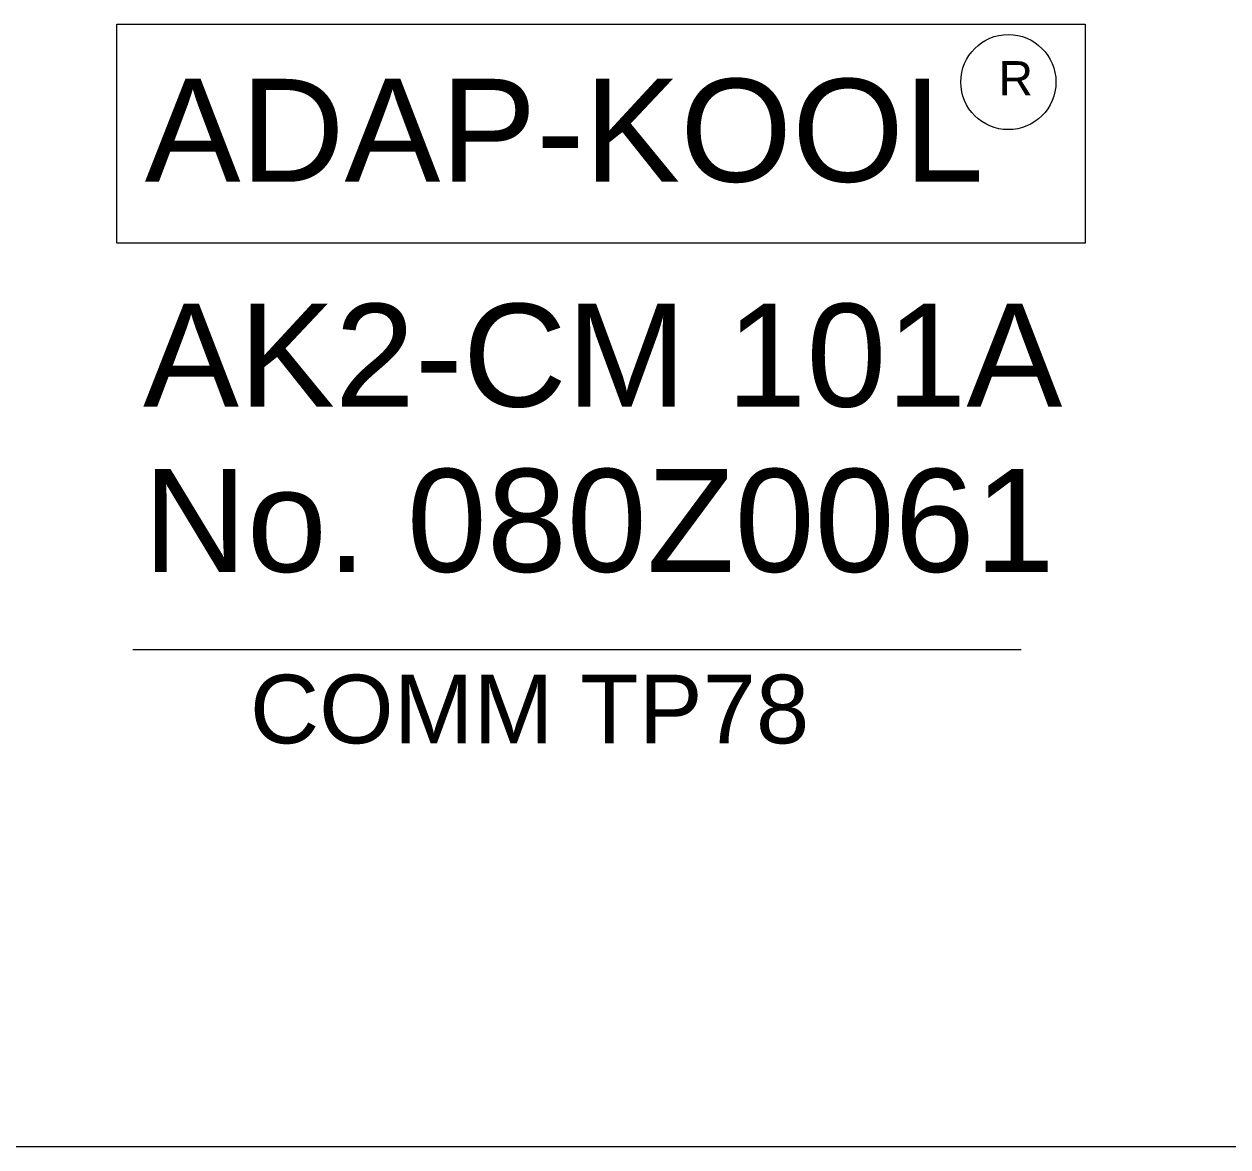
# Model space of a CAD drawing. Header units: inches. Extents: x 75782 to 87231, y -34126 to -18655.
# Drawn here: x 78450.67 to 78487.68, y -29411.16 to -29376.65 of the extents above; entities that cross this region are included whole.
import ezdxf

# ---------------------------------------------------------------- set-up
doc = ezdxf.new("R2010")
doc.units = ezdxf.units.IN
doc.header["$MEASUREMENT"] = 0
doc.layers.add('COMPONENTES', color=251, linetype='Continuous', lineweight=18)
doc.styles.add('ARIAL', font='arial.ttf')

# ---------------------------------------------------------------- blocks, each defined once
blk = doc.blocks.new('AK2-CM')
at = {"linetype": 'Continuous'}
for p, q in [((32124.202, 22422.815), (32178.812, 22422.815)), ((32124.202, 22422.815), (32178.812, 22422.815)), ((32251.845, 22392.244), (32021.233, 22392.244)), ((32251.845, 22392.244), (32021.233, 22392.244))]:
    blk.add_line(p, q, dxfattribs=at)
blk.add_lwpolyline([(32123.215, 22461.271), (32182.76, 22461.271), (32182.76, 22447.794), (32123.215, 22447.794)], close=True, dxfattribs=at)
blk.add_lwpolyline([(32123.215, 22461.271), (32182.76, 22461.271), (32182.76, 22447.794), (32123.215, 22447.794)], close=True, dxfattribs=at)
blk.add_circle((32178.03, 22457.705), 2.924, dxfattribs=at)
blk.add_circle((32178.03, 22457.705), 2.924, dxfattribs=at)
at = {"linetype": 'Continuous', "attachment_point": 1, "style": 'ARIAL'}
for s, insert, char_height, width in [('R', (32177.421, 22458.993), 2.11, 97.37686), ('R', (32177.421, 22458.993), 2.11, 97.37686), ('ADAP-KOOL', (32124.93, 22457.907), 6.3306, 292.13059), ('ADAP-KOOL', (32124.93, 22457.907), 6.3306, 292.13059), ('AK2-CM 101A', (32124.828, 22444.08), 6.33063, 292.13059), ('AK2-CM 101A', (32124.828, 22444.08), 6.33063, 292.13059), ('No. 080Z0061', (32124.828, 22433.926), 6.33063, 292.13059), ('No. 080Z0061', (32124.828, 22433.926), 6.33063, 292.13059), ('COMM TP78', (32131.397, 22421.273), 4.2204, 53.13287)]:
    blk.add_mtext(s, dxfattribs=dict(at, insert=insert, char_height=char_height, width=width))

msp = doc.modelspace()

# ---------------------------------------------------------------- block references
at = {"layer": 'COMPONENTES', "xscale": 0.5, "yscale": 0.5, "zscale": 0.5}
msp.add_blockref('AK2-CM', (62391.914, -40607.284), dxfattribs=at)

doc.saveas('drawing.dxf')
